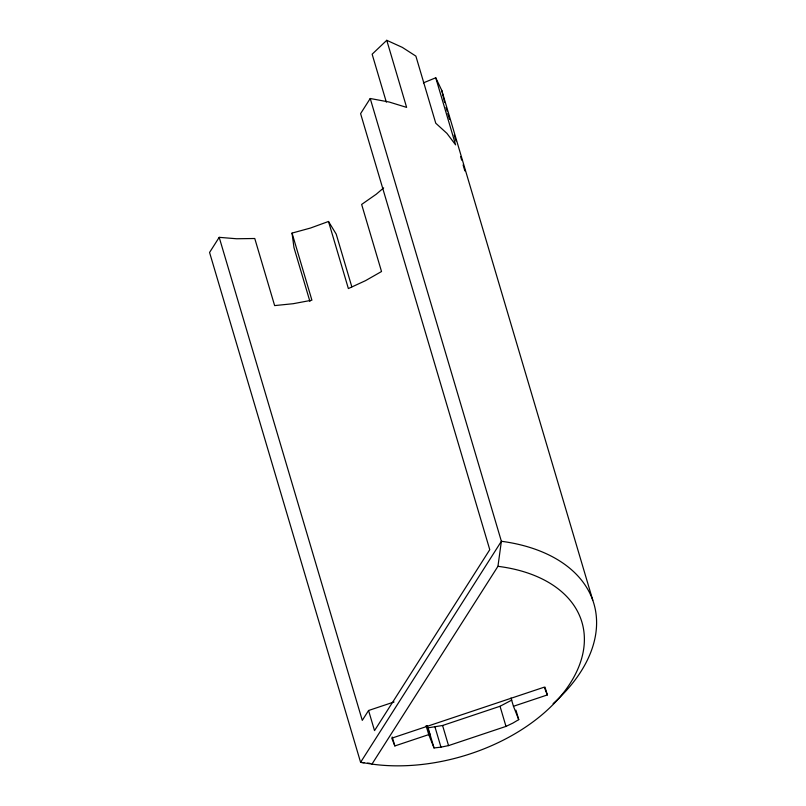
<?xml version="1.0" encoding="UTF-8"?>
<svg xmlns="http://www.w3.org/2000/svg" width="806" height="806" viewBox="0 0 806 806"><rect width="100%" height="100%" fill="white"/><g stroke="black" fill="none" stroke-linecap="round" stroke-linejoin="round"><path stroke-width="1.21" d="M351.809 286.795L336.193 234.083L328.495 221.479L310.532 228.027L292.044 233.095L311.912 300.185L293.223 303.701L274.634 305.595L254.767 238.505L236.611 238.757L219.202 237.337L209.57 252.459L360.594 762.325L371.979 764.108L497.947 566.326L501.382 541.279L370.226 98.503L389.187 102.03L406.627 107.389L386.759 40.3L372.14 54.203L386.336 102.13M370.226 98.503L360.594 113.626L489.766 549.692L374.528 730.629L368.564 710.499L394.084 701.966M368.564 710.499L362.277 720.373L219.202 237.337M383.666 187.889L376.261 194.226L361.642 204.432L381.52 271.521L365.501 280.659L348.373 288.568L328.495 221.479M511.8 700.082L500.032 706.268L442.585 725.491L428.077 727.838L427.19 725.612M515.941 710.157L518.742 719.627L512.868 723.103L505.987 726.397L448.539 745.61L440.963 747.152L434.041 747.958L428.742 734.609L426.092 725.672M423.402 82.867L435.744 77.779L441.748 90.353L592.783 600.218M510.994 697.996L513.452 706.278L547.334 694.943L544.252 687.165L391.776 738.165L394.859 745.943L428.742 734.609M386.759 40.3L402.365 47.403L415.876 56.118L435.754 123.207L446.937 133.393L455.612 144.868L435.744 77.779M513.452 706.278L518.742 719.627M426.535 725.642L430.061 734.538M446.05 107.41L447.118 111.006M447.824 113.404L449.597 119.389M454.211 134.965L455.984 140.949M460.599 156.525L461.667 160.122M463.087 164.918L464.861 170.902M545.017 687.125L547.334 694.943M500.032 706.268L505.987 726.397M442.585 725.491L448.539 745.61M309.927 301.464L293.958 247.553L292.044 233.095M434.998 727.022L440.963 747.152M428.077 727.838L434.041 747.958M392.21 736.996L394.859 745.943M441.748 90.353L444.69 102.594M497.947 566.326A151.991 94.614 -16.5 0 1 570.326 683.095A151.991 94.614 -16.5 0 1 371.979 764.108M553.107 703.638A169.864 105.747 -16.5 0 0 501.382 541.279L360.594 762.325A169.864 105.747 -16.5 0 0 364.07 762.758M369.954 763.332A169.864 105.747 -16.5 0 1 367.596 763.121"/></g></svg>
